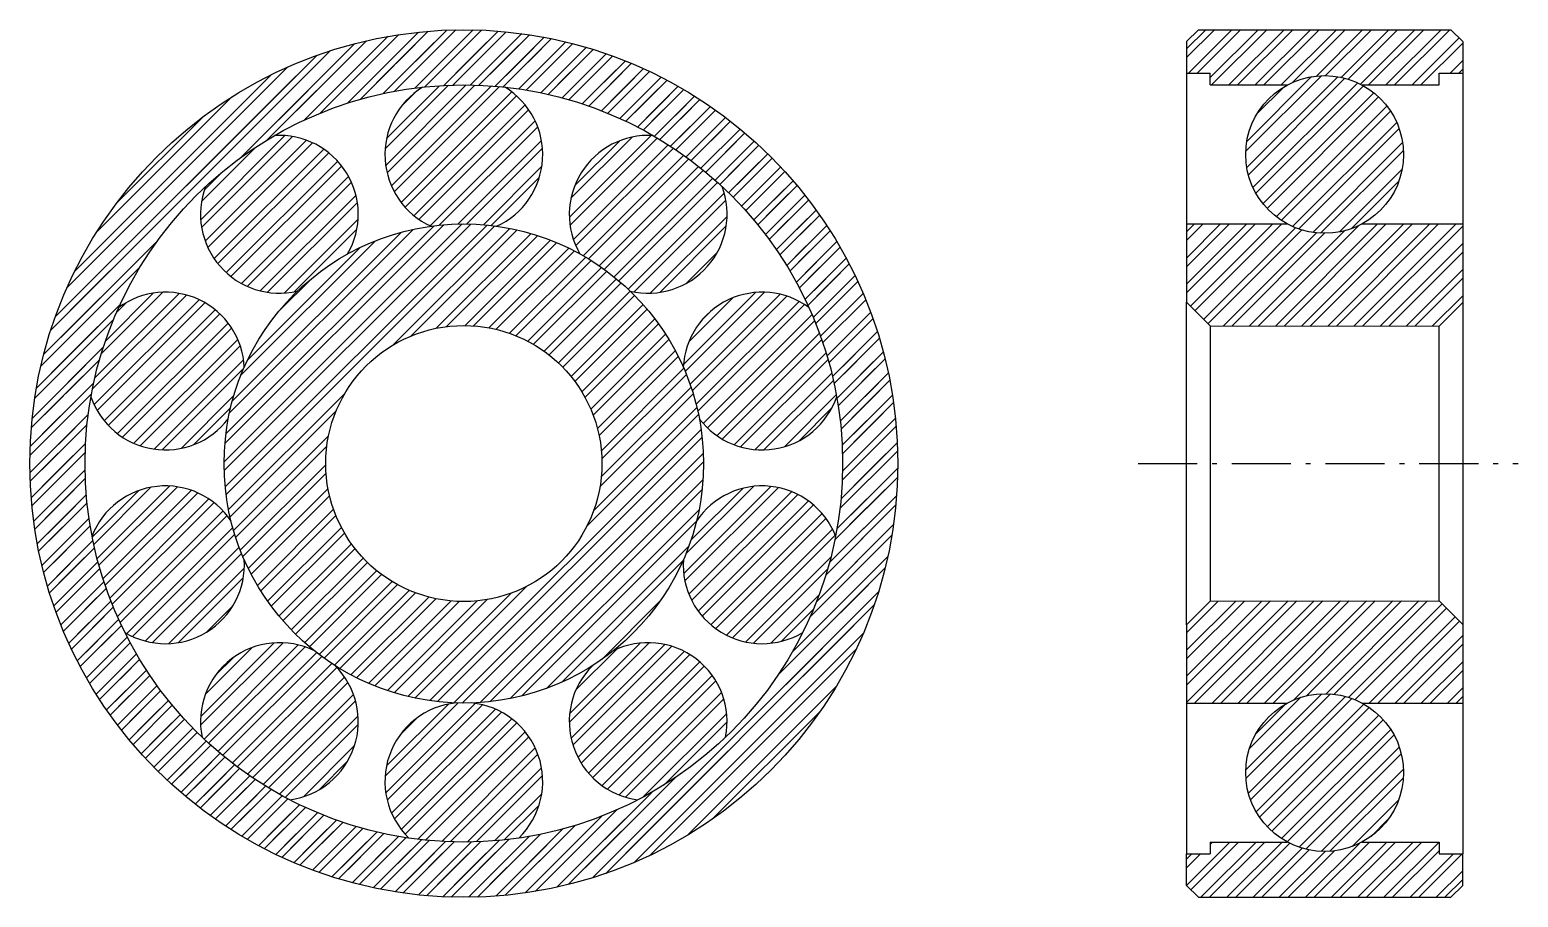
# Model space of a CAD drawing. Header units: centimetres. Extents: x 13.5 to 43.7, y 3.2 to 20.8.
import ezdxf

# ---------------------------------------------------------------- set-up
doc = ezdxf.new("R2010")
doc.units = ezdxf.units.CM
doc.header["$LTSCALE"] = 0.1
doc.header["$MEASUREMENT"] = 0
doc.linetypes.add('ACAD_ISO10W100', pattern=[18, 12, -3, 0, -3])
for name, color, linetype in [('Bile interioare', 1, 'Continuous'), ('Hasura bile rulmenti', 230, 'Continuous'), ('Hasura parte inferioara', 241, 'Continuous'), ('Hasura parte superioara', 30, 'Continuous'), ('Linie centrala', 191, 'ACAD_ISO10W100'), ('Umar inferior', 4, 'Continuous'), ('Umar superior', 6, 'Continuous')]:
    doc.layers.add(name, color=color, linetype=linetype)
pattern_1 = [(45, (0.96016, -0.7138), (-0.265165, 0.265165), []), (45, (1.13693, -0.7138), (-0.265165, 0.265165), [])]

msp = doc.modelspace()

# ---------------------------------------------------------------- hatches: boundary and pattern name
at = {"layer": 'Hasura bile rulmenti'}
h = msp.add_hatch(dxfattribs=at)
h.set_pattern_fill('ANSI32', color=256)
h.paths.add_polyline_path([(23.161, 19.679, 0.054571), (21.49, 19.679, 0.60076), (21.661, 16.859, -0.068659), (22.99, 16.859, 0.60076)])
h.paths.add_polyline_path([(27.562, 17.663, 0.05678), (26.164, 18.697, 0.599314), (24.681, 16.296, -0.065522), (25.701, 15.541, 0.599314)])
h.paths.add_polyline_path([(29.324, 15.207, 0.598775), (26.776, 13.997, -0.056443), (27.1, 12.952, 0.598775), (29.886, 13.395, 0.062)])
h.paths.add_polyline_path([(29.864, 10.574, 0.605901), (27.043, 10.877, -0.042512), (26.778, 10.096, 0.605901), (29.199, 8.618, 0.067562)])
h.paths.add_polyline_path([(25.353, 8.242, -0.026168), (24.939, 7.947, 0.623597), (25.854, 5.223, 0.071497), (27.632, 6.493, 0.623597)])
h.paths.add_polyline_path([(22.481, 7.187, -0.015952), (22.171, 7.187, 0.639104), (21.212, 4.445, 0.072888), (23.439, 4.445, 0.639104)])
h.paths.add_polyline_path([(19.712, 7.947, -0.026168), (19.299, 8.242, 0.623597), (17.019, 6.493, 0.071497), (18.797, 5.223, 0.623597)])
h.paths.add_polyline_path([(17.873, 10.096, -0.042512), (17.608, 10.877, 0.605901), (14.788, 10.574, 0.067562), (15.453, 8.618, 0.605901)])
h.paths.add_polyline_path([(17.875, 13.997, 0.598775), (15.327, 15.207, 0.062), (14.765, 13.395, 0.598775), (17.551, 12.952, -0.056443)])
h.paths.add_polyline_path([(18.488, 18.697, 0.05678), (17.09, 17.663, 0.599314), (18.951, 15.541, -0.065522), (19.971, 16.296, 0.599314)])
h.paths.add_polyline_path([(38.178, 18.314, 1), (41.378, 18.314, 1)])
h.paths.add_polyline_path([(41.378, 5.774, 1), (38.178, 5.774, 1)])
at = {"layer": 'Hasura parte inferioara', "transparency": 33554687}
h = msp.add_hatch(dxfattribs=at)
h.set_pattern_fill('ANSI32', color=256)
h.set_pattern_definition(pattern_1)
h.paths.add_polyline_path([(13.526, 12.044, 1), (31.126, 12.044, 1)])
h.paths.add_polyline_path([(30.006, 12.044, -1), (14.646, 12.044, -1)], flags=16)
h.paths.add_polyline_path([(27.186, 12.044, -1), (17.466, 12.044, -1)], flags=0)
h.paths.add_polyline_path([(25.126, 12.044, -1), (19.526, 12.044, -1)], flags=0)
h = msp.add_hatch(dxfattribs=at)
h.set_pattern_fill('ANSI32', color=256)
h.set_pattern_definition(pattern_1)
h.paths.add_polyline_path([(13.766, 12.044, 1), (30.886, 12.044, 1)])
h.paths.add_polyline_path([(30.246, 12.044, -1), (14.406, 12.044, -1)], flags=16)
h.paths.add_polyline_path([(30.006, 12.044, -1), (14.646, 12.044, -1)], flags=0)
h.paths.add_polyline_path([(27.186, 12.044, -1), (17.466, 12.044, -1)], flags=0)
h.paths.add_polyline_path([(25.126, 12.044, -1), (19.526, 12.044, -1)], flags=0)
h.paths.add_polyline_path([(42.578, 20.604), (42.338, 20.844), (37.218, 20.844), (36.978, 20.604), (36.978, 19.964), (37.458, 19.964), (37.458, 19.724), (39.022, 19.724, -0.251243), (40.534, 19.724), (42.098, 19.724), (42.098, 19.964), (42.578, 19.964)])
h.paths.add_polyline_path([(42.578, 4.124), (42.098, 4.124), (42.098, 4.364), (40.534, 4.364, -0.251243), (39.022, 4.364), (37.458, 4.364), (37.458, 4.124), (36.978, 4.124), (36.978, 3.484), (37.218, 3.244), (42.338, 3.244), (42.578, 3.484)])
at = {"layer": 'Hasura parte superioara', "transparency": 33554687}
h = msp.add_hatch(dxfattribs=at)
h.set_pattern_fill('ANSI32', color=256)
h.set_pattern_definition(pattern_1)
h.paths.add_polyline_path([(17.466, 12.044, 1), (27.186, 12.044, 1)])
h.paths.add_polyline_path([(25.126, 12.044, -1), (19.526, 12.044, -1)], flags=16)
h.paths.add_polyline_path([(42.578, 16.904), (40.534, 16.904, -0.251243), (39.022, 16.904), (36.978, 16.904), (36.978, 15.315), (37.458, 14.834), (42.098, 14.831), (42.578, 15.311)])
h.paths.add_polyline_path([(42.578, 8.778), (42.098, 9.257), (37.458, 9.254), (36.978, 8.774), (36.978, 7.184), (39.022, 7.184, -0.251243), (40.534, 7.184), (42.578, 7.184)])

# ---------------------------------------------------------------- linework, layer by layer
at = {"layer": 'Bile interioare', "transparency": 33554687}
for centre in [(39.778, 18.314), (39.778, 5.774)]:
    msp.add_circle(centre, 1.6, dxfattribs=at)
at = {"layer": 'Bile interioare'}
for centre, start, end in [((22.326, 18.314), 121.4884, 245.4713), ((22.326, 18.314), 294.5287, 58.5116), ((18.587, 17.1), 329.832, 93.5713), ((26.064, 17.1), 86.4287, 210.168), ((18.587, 17.1), 159.3928, 283.1321), ((26.064, 17.1), 256.8679, 20.6072), ((16.277, 13.92), 2.7612, 126.4098), ((28.374, 13.92), 53.5902, 177.2388), ((16.277, 13.92), 199.1391, 322.7877), ((28.374, 13.92), 217.2123, 340.8609), ((16.277, 9.989), 33.7069, 158.5537), ((28.374, 9.989), 21.4463, 146.2931), ((16.277, 9.989), 238.9817, 3.8285), ((28.374, 9.989), 176.1715, 301.0183), ((18.587, 6.809), 63.6122, 191.4023), ((26.064, 6.809), 348.5977, 116.3878), ((18.587, 6.809), 277.54, 45.3302), ((26.064, 6.809), 134.6698, 262.46), ((22.326, 5.594), 95.5598, 225.8911), ((22.326, 5.594), 314.1089, 84.4402)]:
    msp.add_arc(centre, 1.6, start, end, dxfattribs=at)
at = {"layer": 'Linie centrala', "transparency": 33554687}
msp.add_line((35.995, 12.044), (43.703, 12.044), dxfattribs=at)
at = {"layer": 'Umar inferior', "transparency": 33554687}
for p, q in [((36.978, 16.904), (39.022, 16.904)), ((36.978, 16.904), (36.978, 15.315)), ((40.534, 16.904), (42.578, 16.904)), ((42.578, 16.904), (42.578, 15.311)), ((36.978, 15.315), (37.458, 14.834)), ((36.978, 8.774), (36.978, 15.315)), ((42.578, 15.311), (42.098, 14.831)), ((42.578, 15.311), (42.578, 8.778)), ((37.458, 14.834), (42.098, 14.831)), ((37.458, 14.834), (37.458, 9.254)), ((42.098, 9.257), (42.098, 14.831)), ((36.978, 8.774), (37.458, 9.254)), ((37.458, 9.254), (42.098, 9.257)), ((42.578, 8.778), (42.098, 9.257)), ((36.978, 8.774), (36.978, 7.184)), ((42.578, 8.778), (42.578, 7.184)), ((36.978, 7.184), (39.022, 7.184)), ((40.534, 7.184), (42.578, 7.184))]:
    msp.add_line(p, q, dxfattribs=at)
at = {"layer": 'Umar inferior'}
msp.add_circle((22.326, 12.044), 4.86, dxfattribs=at)
at = {"layer": 'Umar inferior', "transparency": 33554687}
msp.add_circle((22.326, 12.044), 2.8, dxfattribs=at)
at = {"layer": 'Umar superior', "transparency": 33554687}
for p, q in [((37.218, 20.844), (36.978, 20.604)), ((37.218, 20.844), (42.338, 20.844)), ((42.338, 20.844), (42.578, 20.604)), ((36.978, 20.604), (36.978, 19.964)), ((42.578, 20.604), (42.578, 19.964)), ((36.978, 19.964), (37.458, 19.964)), ((36.978, 19.964), (36.978, 16.904)), ((37.458, 19.724), (37.458, 19.964)), ((42.098, 19.964), (42.578, 19.964)), ((42.098, 19.724), (42.098, 19.964)), ((42.578, 19.964), (42.578, 16.904)), ((37.458, 19.724), (39.022, 19.724)), ((40.534, 19.724), (42.098, 19.724)), ((36.978, 7.184), (36.978, 4.124)), ((42.578, 7.184), (42.578, 4.124)), ((37.458, 4.364), (39.022, 4.364)), ((37.458, 4.364), (37.458, 4.124)), ((40.534, 4.364), (42.098, 4.364)), ((42.098, 4.364), (42.098, 4.124)), ((36.978, 4.124), (37.458, 4.124)), ((36.978, 3.484), (36.978, 4.124)), ((42.098, 4.124), (42.578, 4.124)), ((42.578, 3.484), (42.578, 4.124)), ((37.218, 3.244), (36.978, 3.484)), ((42.578, 3.484), (42.338, 3.244)), ((37.218, 3.244), (42.338, 3.244))]:
    msp.add_line(p, q, dxfattribs=at)
at = {"layer": 'Umar superior'}
for radius in [8.8, 7.68]:
    msp.add_circle((22.326, 12.044), radius, dxfattribs=at)

doc.saveas('drawing.dxf')
